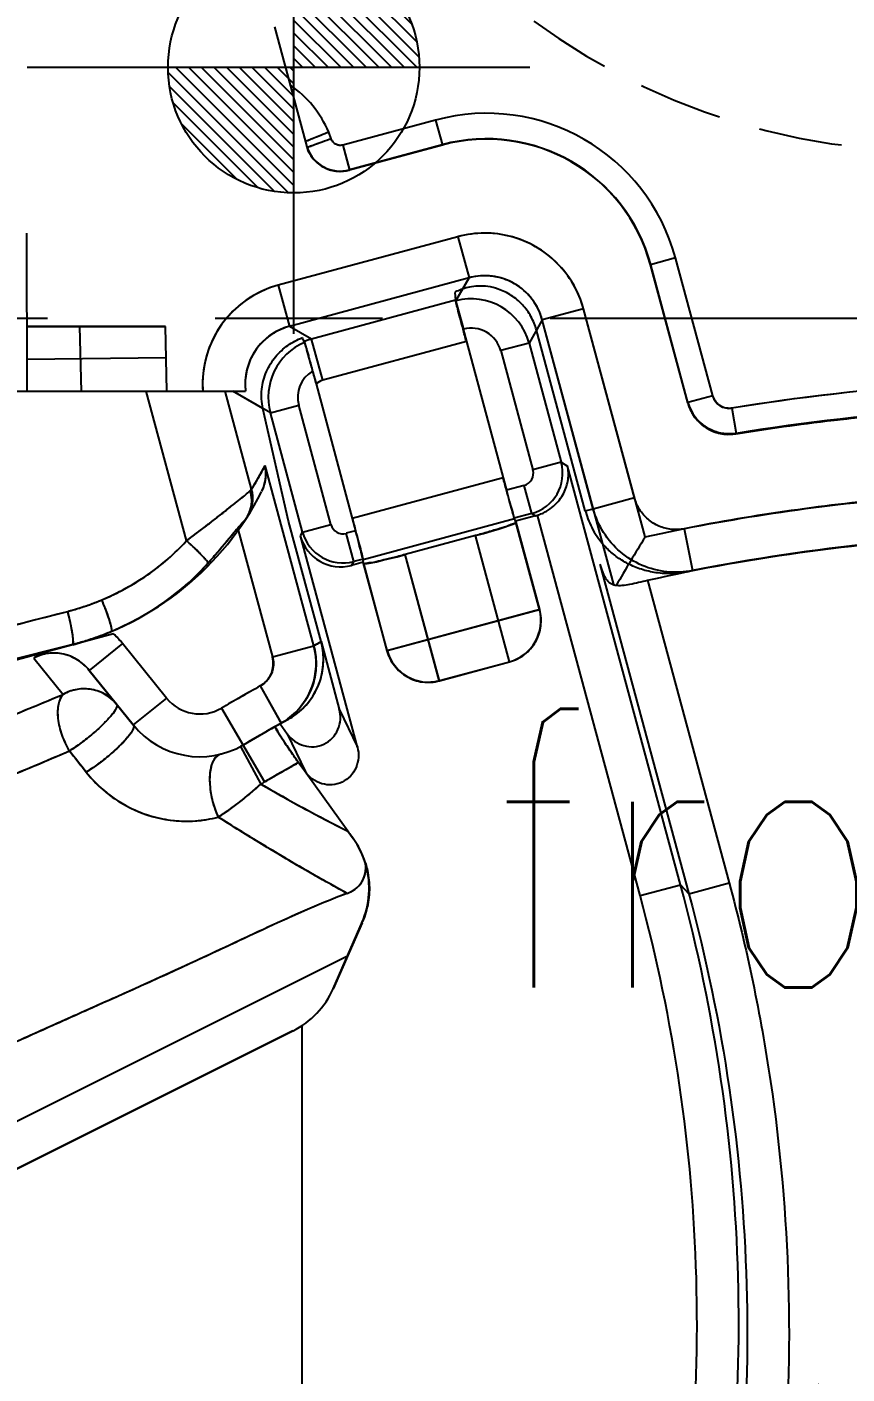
# Model space of a CAD drawing. Header units: millimetres. Extents: x 28656 to 29764, y -21384 to -20601.
# Drawn here: x 29185.5 to 29195.28, y -20803.86 to -20787.78 of the extents above; entities that cross this region are included whole.
import ezdxf

# ---------------------------------------------------------------- set-up
doc = ezdxf.new("R2010")
doc.units = ezdxf.units.MM
doc.header["$LTSCALE"] = 8
for name, pattern in [('CENTER', [2, 1.25, -0.25, 0.25, -0.25]), ('CENTER2', [1.125, 0.75, -0.125, 0.125, -0.125]), ('HIDDEN', [0.375, 0.25, -0.125]), ('HIDDEN2', [0.1875, 0.125, -0.0625])]:
    doc.linetypes.add(name, pattern=pattern)
for name, color, linetype in [('Cav-cor', 30, 'Continuous'), ('CL', 1, 'Continuous'), ('PIN', 5, 'Continuous'), ('PRODUCT', 1, 'Continuous')]:
    doc.layers.add(name, color=color, linetype=linetype)
doc.styles.add('txt', font='txt.shx', dxfattribs={"width": 0.75, "height": 3.2})

msp = doc.modelspace()

# ---------------------------------------------------------------- hatches: boundary and pattern name
at = {"layer": 'PIN', "linetype": 'Continuous'}
h = msp.add_hatch(dxfattribs=at)
h.set_pattern_fill('ANSI31', color=3, scale=0.857143, angle=90, style=0)
h.set_pattern_definition([(135, (29364.63615, -20800.47137), (-0.07576144, -0.07576144), [])])
h.paths.add_polyline_path([(29188.68, -20788.266), (29187.18, -20788.266, 0.414214), (29188.68, -20789.766)])
h.paths.add_polyline_path([(29188.68, -20786.766), (29188.68, -20788.266), (29190.18, -20788.266, 0.414214)])

# ---------------------------------------------------------------- linework, layer by layer
at = {"linetype": 'HIDDEN2'}
msp.add_lwpolyline([(29196.28, -20789.266), (29210.28, -20789.266, 0.414214), (29218.28, -20781.266), (29218.28, -20757.266, 0.414214), (29210.28, -20749.266), (29196.28, -20749.266, 0.414214), (29188.28, -20757.266), (29188.28, -20781.266, 0.414214)], format="xyb", close=True, dxfattribs=at)
at = {"color": 8, "linetype": 'HIDDEN', "ltscale": 0.8}
msp.add_circle((29203.28, -20823.266), 21, dxfattribs=at)
at = {"layer": 'Cav-cor', "color": 241}
for p, q in [((29188.452, -20787.784), (29188.85, -20789.257)), ((29190.373, -20788.895), (29189.265, -20789.194)), ((29190.373, -20788.895), (29190.454, -20789.194)), ((29189.097, -20789.04), (29188.821, -20789.153)), ((29189.128, -20789.12), (29189.097, -20789.04)), ((29189.265, -20789.194), (29189.344, -20789.49)), ((29190.453, -20789.191), (29189.344, -20789.49)), ((29190.454, -20789.194), (29189.345, -20789.493)), ((29189.344, -20789.49), (29189.345, -20789.493)), ((29185.498, -20792.136), (29185.495, -20790.246)), ((29190.639, -20790.288), (29188.496, -20790.866)), ((29190.639, -20790.288), (29190.772, -20790.779)), ((29193.236, -20790.542), (29192.937, -20790.623)), ((29193.68, -20792.186), (29193.236, -20790.542)), ((29190.772, -20790.779), (29188.629, -20791.358)), ((29190.613, -20791.055), (29190.772, -20790.779)), ((29193.381, -20792.27), (29192.937, -20790.623)), ((29193.384, -20792.265), (29192.941, -20790.622)), ((29188.496, -20790.866), (29188.629, -20791.358)), ((29190.612, -20791.047), (29188.894, -20791.51)), ((29190.612, -20791.047), (29190.613, -20791.055)), ((29190.613, -20791.055), (29190.616, -20791.062)), ((29190.616, -20791.062), (29190.705, -20791.392)), ((29192.138, -20791.149), (29191.646, -20791.282)), ((29192.873, -20793.872), (29192.138, -20791.149)), ((29187.148, -20791.358), (29185.497, -20791.358)), ((29187.167, -20792.133), (29187.148, -20791.358)), ((29188.894, -20791.51), (29188.629, -20791.358)), ((29190.701, -20791.393), (29190.705, -20791.392)), ((29190.701, -20791.393), (29190.74, -20791.54)), ((29191.646, -20791.282), (29191.488, -20791.557)), ((29192.498, -20794.44), (29191.646, -20791.282)), ((29188.809, -20791.549), (29188.805, -20791.541)), ((29189.027, -20792.002), (29188.894, -20791.51)), ((29190.74, -20791.54), (29189.027, -20792.002)), ((29191.488, -20791.557), (29191.15, -20791.648)), ((29191.488, -20791.557), (29191.872, -20792.981)), ((29187.155, -20791.734), (29185.498, -20791.754)), ((29191.15, -20791.648), (29191.534, -20793.072)), ((29188.904, -20791.892), (29188.946, -20792.046)), ((29185.135, -20792.136), (29188.106, -20792.131)), ((29187.402, -20793.916), (29186.918, -20792.133)), ((29188.178, -20793.301), (29187.861, -20792.132)), ((29188.401, -20792.39), (29187.952, -20792.132)), ((29193.68, -20792.186), (29193.384, -20792.265)), ((29188.401, -20792.39), (29188.739, -20792.299)), ((29189.123, -20793.723), (29188.739, -20792.299)), ((29193.381, -20792.27), (29193.384, -20792.265)), ((29193.909, -20792.334), (29193.958, -20792.636)), ((29188.785, -20793.814), (29188.401, -20792.39)), ((29193.955, -20792.64), (29193.958, -20792.636)), ((29188.919, -20795.17), (29188.338, -20793.018)), ((29191.872, -20792.981), (29191.534, -20793.072)), ((29191.872, -20792.981), (29191.948, -20793.025)), ((29193.296, -20798.023), (29191.948, -20793.025)), ((29191.179, -20793.166), (29189.379, -20793.651)), ((29191.179, -20793.166), (29191.219, -20793.312)), ((29191.429, -20793.256), (29191.219, -20793.312)), ((29191.52, -20793.593), (29191.429, -20793.256)), ((29189.379, -20793.651), (29189.418, -20793.798)), ((29191.316, -20793.656), (29189.507, -20794.144)), ((29191.52, -20793.593), (29191.312, -20793.649)), ((29191.316, -20793.656), (29191.312, -20793.649)), ((29191.565, -20793.619), (29191.328, -20793.683)), ((29191.52, -20793.593), (29191.565, -20793.619)), ((29192.814, -20798.153), (29191.589, -20793.612)), ((29188.019, -20793.789), (29188.427, -20795.303)), ((29188.759, -20793.859), (29188.785, -20793.814)), ((29188.785, -20793.814), (29189.123, -20793.723)), ((29189.418, -20793.798), (29189.307, -20793.828)), ((29189.398, -20794.166), (29189.307, -20793.828)), ((29191.612, -20794.736), (29191.328, -20793.683)), ((29189.44, -20796.382), (29188.759, -20793.859)), ((29190.849, -20793.856), (29190.011, -20794.082)), ((29191.255, -20795.361), (29190.849, -20793.856)), ((29189.507, -20794.136), (29189.398, -20794.166)), ((29189.507, -20794.144), (29189.507, -20794.136)), ((29190.417, -20795.587), (29190.011, -20794.082)), ((29189.371, -20794.211), (29189.398, -20794.166)), ((29189.51, -20794.174), (29189.371, -20794.211)), ((29189.794, -20795.227), (29189.51, -20794.174)), ((29192.333, -20794.196), (29193.395, -20798.132)), ((29192.902, -20794.389), (29193.877, -20798.002)), ((29189.795, -20795.229), (29191.613, -20794.739)), ((29186.528, -20795.027), (29181.982, -20796.254)), ((29186.637, -20795.144), (29186.24, -20795.464)), ((29187.163, -20795.795), (29186.637, -20795.144)), ((29188.427, -20795.303), (29188.919, -20795.17)), ((29189.007, -20795.121), (29189.224, -20795.928)), ((29185.578, -20795.318), (29185.928, -20795.751)), ((29190.42, -20795.586), (29191.253, -20795.362)), ((29186.24, -20795.464), (29186.766, -20796.115)), ((29188.281, -20795.65), (29188.511, -20796.061)), ((29187.163, -20795.795), (29186.766, -20796.115)), ((29187.817, -20795.915), (29188.332, -20796.796)), ((29188.511, -20796.061), (29188.53, -20796.095)), ((29189.224, -20795.928), (29189.44, -20796.382)), ((29188.517, -20796.103), (29188.603, -20796.223)), ((29188.603, -20796.223), (29188.819, -20796.677)), ((29188.075, -20796.356), (29188.045, -20796.372)), ((29188.045, -20796.372), (29188.287, -20796.821)), ((29188.737, -20796.564), (29188.819, -20796.677)), ((29189.327, -20797.385), (29189.389, -20797.47)), ((29193.395, -20798.132), (29193.877, -20798.002)), ((29192.814, -20798.153), (29193.296, -20798.023)), ((29193.296, -20798.023), (29193.395, -20798.132)), ((29189.495, -20798.476), (29189.15, -20799.264)), ((29182.212, -20802.422), (29189.321, -20798.873)), ((29181.826, -20803.185), (29188.671, -20799.768)), ((29188.78, -20811.199), (29188.78, -20799.705))]:
    msp.add_line(p, q, dxfattribs=at)
for centre, radius, start, end in [((29187.888, -20789.558), 1.316, 23.1901, 55.1491), ((29190.981, -20791.15), 2.335, 15.0985, 105.0985), ((29190.981, -20791.15), 2.03, 15.0985, 105.0985), ((29190.981, -20791.15), 2.026, 15.0985, 105.0985), ((29189.235, -20789.086), 0.418, 199.3546, 285.0952), ((29189.235, -20789.086), 0.422, 203.9713, 285.101), ((29190.958, -20791.467), 1.222, 15.0675, 105.1294), ((29190.959, -20791.465), 0.711, 14.9199, 105.277), ((29188.814, -20792.046), 1.222, 105.0676, 184.0706), ((29190.799, -20791.744), 0.714, 15.1747, 105.0222), ((29188.812, -20792.044), 0.711, 104.9107, 187.0349), ((29190.8, -20791.743), 0.363, 15.0696, 105.1273), ((29189.091, -20792.205), 0.714, 113.2879, 195.0223), ((29189.082, -20792.199), 0.714, 105.2118, 112.7877), ((29189.09, -20792.204), 0.363, 120.6913, 195.1332), ((29189.08, -20792.198), 0.203, 105.0689, 131.3299), ((29193.876, -20792.133), 0.204, 195.0945, 279.2289), ((29193.874, -20792.137), 0.51, 195.0914, 279.2411), ((29193.877, -20792.132), 0.51, 195.1411, 279.1831), ((29185.474, -20791.583), 3.203, 327.5824, 333.3973), ((29191.389, -20793.11), 0.5, 285.2209, 14.976), ((29191.39, -20793.111), 0.15, 285.0698, 15.1271), ((29185.116, -20791.711), 3.57, 285.0985, 332.9911), ((29187.786, -20793.408), 0.406, 328.2184, 15.2663), ((29194.258, -20799.166), 8.257, 138.9783, 139.6524), ((29189.268, -20793.682), 0.5, 195.2199, 284.977), ((29189.268, -20793.684), 0.15, 195.0698, 285.1271), ((29237.746, -20820.98), 52.426, 148.8649, 149.6004), ((29185.208, -20791.786), 3.073, 284.6077, 292.6409), ((29185.294, -20792.038), 3.195, 302.7145, 308.4596), ((29185.216, -20791.916), 3.34, 300.2859, 301.0134), ((29189.467, -20800.044), 6.12, 128.6911, 129.4444), ((29168.405, -20726.47), 70.912, 284.06514, 284.40394), ((29185.183, -20791.819), 3.443, 284.4903, 285.6969), ((29188.131, -20795.383), 0.816, 305.9198, 15.1289), ((29188.218, -20795.334), 0.817, 298.9609, 15.0628), ((29201.342, -20817.387), 25.454, 118.9866, 119.2131), ((29188.131, -20795.383), 0.306, 299.1916, 15.0552), ((29202.482, -20821.013), 29.068, 119.2463, 120.2989), ((29187.56, -20795.475), 0.51, 218.8982, 300.2921), ((29200.596, -20817.672), 24.722, 118.9921, 119.2493), ((29187.56, -20795.475), 1.02, 218.8982, 300.2921), ((29202.379, -20820.828), 28.346, 119.405, 120.3063), ((29201.006, -20818.405), 25.561, 119.2487, 119.391), ((29113.109, -20854.563), 93.239, 38.37579, 38.57437), ((29202.287, -20820.67), 27.653, 119.3405, 120.3089), ((29187.56, -20795.475), 1.53, 298.3864, 300.2921), ((29197.731, -20780.649), 18.727, 239.7169, 243.3375), ((29188.56, -20798.066), 1.02, 15.9174, 35.6958), ((29188.557, -20798.066), 1.023, 336.3723, 15.9077), ((29188.216, -20798.855), 1.02, 296.5285, 336.3785)]:
    msp.add_arc(centre, radius, start, end, dxfattribs=at)
for centre, major_axis, ratio, start_param, end_param in [((29191.221, -20793.312), (-0.091, 0.338), 0.008727, 1.570796, 3.089233), ((29191.434, -20793.136), (0.435, -0.25), 0.997265, -0.784029, -0.734408), ((29189.415, -20793.799), (-0.091, 0.338), 0.008727, -3.089233, -1.570796), ((29190.842, -20793.83), (0.492, 0.133), 0.052408, -1.570796, -0.031366), ((29189.242, -20793.727), (0.25, 0.435), 0.997265, -3.925621, -2.357564), ((29190.004, -20794.056), (0.492, 0.133), 0.052408, -3.110227, -1.570796), ((29191.12, -20794.869), (0.442, -0.254), 0.999924, -0.78536, 0.78536), ((29190.287, -20795.094), (-0.254, -0.442), 0.999924, -0.78536, 0.78536)]:
    msp.add_ellipse(centre, major_axis=major_axis, ratio=ratio, start_param=start_param, end_param=end_param, dxfattribs=at)
for points, knots in [([(29181.486, -20788.214), (29182.562, -20787.487), (29184.757, -20786.094), (29188.161, -20784.194), (29191.67, -20782.493), (29194.07, -20781.495), (29195.283, -20781.031)], [0, 0, 0, 0, 0.249994, 0.5, 0.750006, 1, 1, 1, 1]), ([(29189.128, -20789.12), (29189.092, -20789.132), (29189.04, -20789.151), (29188.973, -20789.175), (29188.931, -20789.191), (29188.895, -20789.204), (29188.869, -20789.214), (29188.851, -20789.22), (29188.843, -20789.223), (29188.841, -20789.224)], [0, 0, 0, 0, 0.374794, 0.544993, 0.695046, 0.819556, 0.914098, 0.974924, 1, 1, 1, 1]), ([(29189.265, -20789.194), (29189.251, -20789.198), (29189.222, -20789.2), (29189.18, -20789.187), (29189.146, -20789.159), (29189.132, -20789.133), (29189.128, -20789.12)], [0, 0, 0, 0, 0.250021, 0.500108, 0.750095, 1, 1, 1, 1]), ([(29190.613, -20791.055), (29190.613, -20791.056), (29190.613, -20791.059), (29190.615, -20791.066), (29190.617, -20791.075), (29190.621, -20791.093), (29190.629, -20791.122), (29190.64, -20791.163), (29190.653, -20791.213), (29190.673, -20791.291), (29190.69, -20791.351), (29190.701, -20791.393)], [0, 0, 0, 0, 0.009501, 0.027898, 0.055035, 0.090674, 0.1861, 0.310755, 0.460165, 0.628966, 1, 1, 1, 1]), ([(29188.809, -20791.549), (29188.809, -20791.55), (29188.81, -20791.554), (29188.812, -20791.56), (29188.815, -20791.569), (29188.82, -20791.588), (29188.829, -20791.617), (29188.841, -20791.659), (29188.855, -20791.71), (29188.876, -20791.788), (29188.893, -20791.85), (29188.904, -20791.892)], [0, 0, 0, 0, 0.010042, 0.029012, 0.056736, 0.092957, 0.189428, 0.314785, 0.464319, 0.632478, 1, 1, 1, 1]), ([(29203.96, -20791.761), (29203.122, -20791.812), (29201.863, -20791.849), (29200.184, -20791.883), (29198.506, -20791.923), (29196.409, -20792.016), (29194.738, -20792.199), (29193.909, -20792.334)], [0, 0, 0, 0, 0.249998, 0.375, 0.500004, 0.750001, 1, 1, 1, 1]), ([(29203.978, -20792.066), (29203.143, -20792.117), (29201.888, -20792.155), (29200.214, -20792.188), (29198.541, -20792.228), (29196.451, -20792.32), (29194.784, -20792.502), (29193.958, -20792.636)], [0, 0, 0, 0, 0.249998, 0.375001, 0.500005, 0.750001, 1, 1, 1, 1]), ([(29193.955, -20792.64), (29194.369, -20792.573), (29195.199, -20792.46), (29196.451, -20792.344), (29197.705, -20792.269), (29198.961, -20792.222), (29200.217, -20792.192), (29201.892, -20792.158), (29203.149, -20792.121), (29203.985, -20792.069)], [0, 0, 0, 0, 0.125002, 0.250004, 0.375005, 0.500006, 0.625008, 0.750009, 1, 1, 1, 1]), ([(29188.298, -20793.33), (29188.323, -20793.281), (29188.354, -20793.176), (29188.349, -20793.068), (29188.338, -20793.018)], [0, 0, 0, 0, 0.515756, 1, 1, 1, 1]), ([(29191.589, -20793.612), (29191.607, -20793.606), (29191.643, -20793.593), (29191.709, -20793.559), (29191.781, -20793.507), (29191.851, -20793.432), (29191.918, -20793.328), (29191.962, -20793.19), (29191.959, -20793.077), (29191.948, -20793.025)], [0, 0, 0, 0, 0.075965, 0.151004, 0.295456, 0.430731, 0.556923, 0.787041, 1, 1, 1, 1]), ([(29192.873, -20793.872), (29193.884, -20793.645), (29195.43, -20793.427), (29197.499, -20793.283), (29199.054, -20793.224), (29200.609, -20793.19), (29202.165, -20793.157), (29203.719, -20793.102), (29204.755, -20793.029), (29205.271, -20792.98)], [0, 0, 0, 0, 0.249954, 0.374966, 0.499965, 0.62495, 0.749973, 0.875014, 1, 1, 1, 1]), ([(29187.402, -20793.916), (29187.489, -20793.852), (29187.614, -20793.757), (29187.775, -20793.631), (29187.882, -20793.547), (29187.977, -20793.472), (29188.056, -20793.409), (29188.11, -20793.365), (29188.143, -20793.336), (29188.156, -20793.324), (29188.161, -20793.319)], [0, 0, 0, 0, 0.334806, 0.490185, 0.632715, 0.758486, 0.863688, 0.94498, 0.975872, 1, 1, 1, 1]), ([(29188.129, -20793.625), (29188.155, -20793.58), (29188.188, -20793.477), (29188.177, -20793.369), (29188.161, -20793.319)], [0, 0, 0, 0, 0.49696, 1, 1, 1, 1]), ([(29188.161, -20793.319), (29188.165, -20793.315), (29188.171, -20793.309), (29188.176, -20793.303), (29188.178, -20793.301)], [0, 0, 0, 0, 0.642074, 1, 1, 1, 1]), ([(29188.029, -20793.747), (29188.043, -20793.73), (29188.068, -20793.702), (29188.094, -20793.673), (29188.104, -20793.661)], [0, 0, 0, 0, 0.585213, 1, 1, 1, 1]), ([(29192.902, -20794.389), (29194.175, -20794.097), (29198.189, -20793.608), (29202.383, -20793.743), (29205.031, -20793.514)], [0, 0, 0, 0, 0.328036, 1, 1, 1, 1]), ([(29187.659, -20794.182), (29187.687, -20794.151), (29187.79, -20794.031), (29187.89, -20793.909), (29187.966, -20793.82)], [0, 0, 0, 0, 0.265607, 1, 1, 1, 1]), ([(29186.391, -20794.622), (29186.582, -20794.542), (29186.947, -20794.343), (29187.263, -20794.07), (29187.402, -20793.916)], [0, 0, 0, 0, 0.499755, 1, 1, 1, 1]), ([(29187.659, -20794.182), (29187.656, -20794.177), (29187.648, -20794.165), (29187.631, -20794.143), (29187.606, -20794.116), (29187.575, -20794.083), (29187.538, -20794.045), (29187.48, -20793.989), (29187.434, -20793.945), (29187.402, -20793.916)], [0, 0, 0, 0, 0.046551, 0.120744, 0.22087, 0.344472, 0.488281, 0.648814, 1, 1, 1, 1]), ([(29187.354, -20794.48), (29187.382, -20794.457), (29187.488, -20794.363), (29187.588, -20794.262), (29187.659, -20794.182)], [0, 0, 0, 0, 0.250173, 1, 1, 1, 1]), ([(29192.333, -20794.196), (29192.342, -20794.228), (29192.357, -20794.273), (29192.381, -20794.329), (29192.4, -20794.366), (29192.424, -20794.396), (29192.451, -20794.42), (29192.483, -20794.437), (29192.518, -20794.447), (29192.558, -20794.451), (29192.616, -20794.449), (29192.696, -20794.436), (29192.797, -20794.413), (29192.866, -20794.397), (29192.902, -20794.389)], [0, 0, 0, 0, 0.136356, 0.198105, 0.255107, 0.307743, 0.357334, 0.406109, 0.45659, 0.510728, 0.5695, 0.700848, 0.846654, 1, 1, 1, 1]), ([(29186.507, -20794.96), (29186.505, -20794.951), (29186.501, -20794.932), (29186.488, -20794.885), (29186.466, -20794.816), (29186.432, -20794.723), (29186.405, -20794.657), (29186.391, -20794.623)], [0, 0, 0, 0, 0.075228, 0.16876, 0.403843, 0.688409, 1, 1, 1, 1]), ([(29181.704, -20795.76), (29182.063, -20795.687), (29182.779, -20795.535), (29184.208, -20795.209), (29185.274, -20794.944), (29185.983, -20794.76)], [0, 0, 0, 0, 0.249988, 0.499987, 1, 1, 1, 1]), ([(29186.049, -20795.111), (29186.049, -20795.09), (29186.043, -20795.041), (29186.029, -20794.96), (29186.009, -20794.864), (29185.992, -20794.795), (29185.983, -20794.76)], [0, 0, 0, 0, 0.174175, 0.410682, 0.693119, 1, 1, 1, 1]), ([(29186.508, -20794.994), (29186.51, -20794.99), (29186.509, -20794.978), (29186.508, -20794.967), (29186.507, -20794.96)], [0, 0, 0, 0, 0.383566, 1, 1, 1, 1]), ([(29186.045, -20795.152), (29186.046, -20795.151), (29186.048, -20795.146), (29186.05, -20795.132), (29186.05, -20795.12), (29186.049, -20795.111)], [0, 0, 0, 0, 0.146445, 0.359827, 1, 1, 1, 1]), ([(29186.637, -20795.144), (29186.621, -20795.123), (29186.586, -20795.083), (29186.548, -20795.045), (29186.529, -20795.027)], [0, 0, 0, 0, 0.499999, 1, 1, 1, 1]), ([(29181.793, -20796.093), (29182.439, -20795.976), (29183.725, -20795.716), (29185.002, -20795.415), (29185.638, -20795.256)], [0, 0, 0, 0, 0.499974, 1, 1, 1, 1]), ([(29186.24, -20795.464), (29186.202, -20795.417), (29186.11, -20795.334), (29185.939, -20795.261), (29185.752, -20795.25), (29185.632, -20795.288), (29185.578, -20795.318)], [0, 0, 0, 0, 0.248515, 0.4978, 0.748304, 1, 1, 1, 1]), ([(29179.446, -20797.811), (29179.644, -20797.784), (29180.06, -20797.72), (29180.717, -20797.588), (29181.441, -20797.401), (29182.236, -20797.159), (29183.095, -20796.864), (29184.005, -20796.526), (29184.956, -20796.152), (29185.601, -20795.887), (29185.928, -20795.751)], [0, 0, 0, 0, 0.087976, 0.185093, 0.294469, 0.416771, 0.550551, 0.69368, 0.844095, 1, 1, 1, 1]), ([(29185.928, -20795.751), (29185.914, -20795.765), (29185.89, -20795.803), (29185.869, -20795.871), (29185.86, -20795.952), (29185.865, -20796.042), (29185.882, -20796.139), (29185.912, -20796.238), (29185.952, -20796.335), (29185.985, -20796.396), (29186.003, -20796.426)], [0, 0, 0, 0, 0.08444, 0.182901, 0.296387, 0.423558, 0.561676, 0.706937, 0.854903, 1, 1, 1, 1]), ([(29186.567, -20795.869), (29186.531, -20795.824), (29186.441, -20795.745), (29186.273, -20795.683), (29186.093, -20795.681), (29185.979, -20795.722), (29185.928, -20795.751)], [0, 0, 0, 0, 0.247978, 0.49702, 0.747779, 1, 1, 1, 1]), ([(29186.567, -20795.869), (29186.574, -20795.877), (29186.571, -20795.894), (29186.565, -20795.912), (29186.556, -20795.929), (29186.541, -20795.954), (29186.517, -20795.986), (29186.487, -20796.022), (29186.451, -20796.061), (29186.395, -20796.118), (29186.317, -20796.191), (29186.215, -20796.276), (29186.11, -20796.356), (29186.038, -20796.404), (29186.003, -20796.426)], [0, 0, 0, 0, 0.038257, 0.052872, 0.069779, 0.1105, 0.160152, 0.218162, 0.283637, 0.355489, 0.513456, 0.681176, 0.847304, 1, 1, 1, 1]), ([(29188.603, -20796.223), (29188.627, -20796.256), (29188.686, -20796.315), (29188.799, -20796.37), (29188.923, -20796.383), (29189.044, -20796.351), (29189.146, -20796.277), (29189.215, -20796.172), (29189.244, -20796.051), (29189.235, -20795.968), (29189.224, -20795.928)], [0, 0, 0, 0, 0.125061, 0.250084, 0.37506, 0.5, 0.62494, 0.749916, 0.874939, 1, 1, 1, 1]), ([(29186.766, -20796.115), (29186.769, -20796.119), (29186.772, -20796.127), (29186.771, -20796.138), (29186.768, -20796.153), (29186.759, -20796.175), (29186.742, -20796.204), (29186.719, -20796.237), (29186.689, -20796.274), (29186.654, -20796.314), (29186.598, -20796.371), (29186.519, -20796.445), (29186.417, -20796.53), (29186.311, -20796.609), (29186.239, -20796.657), (29186.204, -20796.679)], [0, 0, 0, 0, 0.017716, 0.028617, 0.041404, 0.073385, 0.114383, 0.164155, 0.222162, 0.287531, 0.359185, 0.516525, 0.683369, 0.848444, 1, 1, 1, 1]), ([(29188.737, -20796.564), (29188.718, -20796.537), (29188.68, -20796.483), (29188.626, -20796.406), (29188.577, -20796.333), (29188.535, -20796.269), (29188.505, -20796.222), (29188.486, -20796.191), (29188.476, -20796.172), (29188.468, -20796.157), (29188.463, -20796.147), (29188.461, -20796.14), (29188.46, -20796.137), (29188.46, -20796.134), (29188.461, -20796.134)], [0, 0, 0, 0, 0.194424, 0.38147, 0.553983, 0.705271, 0.829428, 0.879777, 0.921642, 0.954647, 0.978544, 0.987064, 0.993344, 1, 1, 1, 1]), ([(29189.44, -20796.382), (29189.451, -20796.421), (29189.459, -20796.505), (29189.43, -20796.626), (29189.361, -20796.731), (29189.26, -20796.804), (29189.139, -20796.837), (29189.014, -20796.824), (29188.902, -20796.769), (29188.843, -20796.71), (29188.819, -20796.677)], [0, 0, 0, 0, 0.125061, 0.250084, 0.37506, 0.5, 0.62494, 0.749916, 0.874939, 1, 1, 1, 1]), ([(29179.27, -20798.43), (29179.477, -20798.408), (29179.913, -20798.359), (29180.471, -20798.275), (29180.952, -20798.182), (29181.342, -20798.095), (29181.751, -20797.991), (29182.331, -20797.826), (29183.09, -20797.579), (29184.03, -20797.235), (29185.007, -20796.846), (29185.668, -20796.569), (29186.003, -20796.426)], [0, 0, 0, 0, 0.088462, 0.186453, 0.239931, 0.296655, 0.356513, 0.419345, 0.552947, 0.69546, 0.845028, 1, 1, 1, 1]), ([(29187.809, -20796.464), (29187.8, -20796.466), (29187.781, -20796.474), (29187.756, -20796.493), (29187.734, -20796.52), (29187.707, -20796.566), (29187.685, -20796.64), (29187.674, -20796.743), (29187.679, -20796.859), (29187.698, -20796.98), (29187.731, -20797.101), (29187.763, -20797.178), (29187.78, -20797.215)], [0, 0, 0, 0, 0.03565, 0.073473, 0.114954, 0.161105, 0.268817, 0.396723, 0.540515, 0.693946, 0.849878, 1, 1, 1, 1]), ([(29186.204, -20796.679), (29186.298, -20796.797), (29186.52, -20797.007), (29186.925, -20797.21), (29187.36, -20797.285), (29187.647, -20797.25), (29187.78, -20797.215)], [0, 0, 0, 0, 0.256685, 0.514369, 0.763792, 1, 1, 1, 1]), ([(29187.78, -20797.215), (29187.822, -20797.188), (29187.908, -20797.131), (29188.08, -20797.004), (29188.205, -20796.897), (29188.287, -20796.821)], [0, 0, 0, 0, 0.231572, 0.47861, 1, 1, 1, 1]), ([(29189.317, -20798.126), (29189.187, -20798.055), (29188.927, -20797.909), (29188.541, -20797.684), (29188.158, -20797.453), (29187.906, -20797.295), (29187.78, -20797.215)], [0, 0, 0, 0, 0.249898, 0.499884, 0.749926, 1, 1, 1, 1]), ([(29189.318, -20798.126), (29189.351, -20798.113), (29189.416, -20798.08), (29189.494, -20798.001), (29189.538, -20797.892), (29189.541, -20797.813), (29189.538, -20797.773)], [0, 0, 0, 0, 0.236765, 0.478328, 0.732264, 1, 1, 1, 1]), ([(29193.877, -20798.002), (29194.087, -20798.781), (29194.417, -20800.366), (29194.629, -20802.783), (29194.557, -20805.208), (29194.318, -20806.809), (29194.153, -20807.599)], [0, 0, 0, 0, 0.250001, 0.500001, 0.750001, 1, 1, 1, 1]), ([(29189.317, -20798.126), (29189.119, -20798.202), (29188.826, -20798.324), (29188.443, -20798.498), (29188.163, -20798.629), (29187.885, -20798.759), (29187.61, -20798.888), (29187.336, -20799.015), (29186.974, -20799.18), (29186.525, -20799.381), (29185.995, -20799.617), (29185.476, -20799.85), (29184.972, -20800.079), (29184.485, -20800.307), (29184.02, -20800.533), (29183.578, -20800.76), (29183.166, -20800.988), (29182.786, -20801.22), (29182.445, -20801.457), (29182.148, -20801.699), (29181.973, -20801.871), (29181.895, -20801.959)], [0, 0, 0, 0, 0.076025, 0.113335, 0.150225, 0.18675, 0.222966, 0.258928, 0.294643, 0.365235, 0.434539, 0.502345, 0.56843, 0.632528, 0.69436, 0.753595, 0.809906, 0.86296, 0.912453, 0.958176, 1, 1, 1, 1]), ([(29193.07, -20807.312), (29193.229, -20806.558), (29193.459, -20805.031), (29193.53, -20802.716), (29193.329, -20800.409), (29193.015, -20798.896), (29192.814, -20798.153)], [0, 0, 0, 0, 0.249999, 0.499999, 0.749999, 1, 1, 1, 1]), ([(29193.557, -20807.415), (29193.72, -20806.642), (29193.956, -20805.076), (29194.03, -20802.702), (29193.824, -20800.336), (29193.502, -20798.785), (29193.296, -20798.023)], [0, 0, 0, 0, 0.249999, 0.499999, 0.749999, 1, 1, 1, 1]), ([(29193.395, -20798.132), (29193.6, -20798.893), (29193.922, -20800.439), (29194.13, -20802.797), (29194.059, -20805.164), (29193.827, -20806.726), (29193.665, -20807.497)], [0, 0, 0, 0, 0.250001, 0.500001, 0.750001, 1, 1, 1, 1])]:
    msp.add_open_spline(points, degree=3, knots=knots, dxfattribs=at)
at = {"layer": 'CL', "color": 6, "linetype": 'CENTER'}
msp.add_line((29233.741, -20791.266), (29173.76, -20791.266), dxfattribs=at)
at = {"layer": 'PIN', "color": 3, "linetype": 'CENTER2'}
for p, q in [((29188.68, -20791.448), (29188.68, -20785.084)), ((29185.498, -20788.266), (29191.862, -20788.266))]:
    msp.add_line(p, q, dxfattribs=at)
at = {"layer": 'PIN', "color": 3, "linetype": 'Continuous'}
msp.add_circle((29188.68, -20788.266), 1.5, dxfattribs=at)
at = {"layer": 'PRODUCT'}
for p, q in [((29188.452, -20787.784), (29188.85, -20789.257)), ((29190.373, -20788.895), (29189.265, -20789.194)), ((29190.373, -20788.895), (29190.454, -20789.194)), ((29189.128, -20789.12), (29189.097, -20789.04)), ((29189.265, -20789.194), (29189.345, -20789.493)), ((29190.453, -20789.191), (29189.344, -20789.49)), ((29190.454, -20789.194), (29189.345, -20789.493)), ((29185.498, -20792.136), (29185.495, -20790.246)), ((29190.639, -20790.288), (29188.496, -20790.866)), ((29190.639, -20790.288), (29190.772, -20790.779)), ((29193.236, -20790.542), (29192.937, -20790.623)), ((29193.68, -20792.186), (29193.236, -20790.542)), ((29190.772, -20790.779), (29188.629, -20791.358)), ((29190.696, -20790.912), (29190.772, -20790.779)), ((29193.381, -20792.27), (29192.937, -20790.623)), ((29193.384, -20792.265), (29192.941, -20790.622)), ((29188.496, -20790.866), (29188.629, -20791.358)), ((29190.612, -20791.047), (29188.894, -20791.51)), ((29190.603, -20790.954), (29190.612, -20791.047)), ((29192.138, -20791.149), (29191.646, -20791.282)), ((29192.747, -20793.406), (29192.138, -20791.149)), ((29185.497, -20791.358), (29187.148, -20791.358)), ((29186.147, -20792.135), (29186.128, -20791.358)), ((29187.167, -20792.133), (29187.148, -20791.358)), ((29188.894, -20791.51), (29188.629, -20791.358)), ((29191.646, -20791.282), (29191.577, -20791.402)), ((29192.159, -20793.558), (29191.577, -20791.402)), ((29192.255, -20793.539), (29191.646, -20791.282)), ((29189.027, -20792.002), (29188.894, -20791.51)), ((29190.74, -20791.54), (29189.027, -20792.002)), ((29190.74, -20791.54), (29191.179, -20793.166)), ((29188.946, -20792.046), (29189.379, -20793.651)), ((29188.106, -20792.131), (29185.135, -20792.136)), ((29187.402, -20793.916), (29186.918, -20792.133)), ((29188.178, -20793.301), (29187.861, -20792.132)), ((29188.312, -20792.339), (29187.952, -20792.132)), ((29193.68, -20792.186), (29193.384, -20792.265)), ((29188.619, -20793.683), (29188.312, -20792.339)), ((29193.909, -20792.334), (29193.958, -20792.636)), ((29193.955, -20792.64), (29193.958, -20792.636)), ((29188.919, -20795.17), (29188.338, -20793.018)), ((29191.179, -20793.166), (29189.379, -20793.651)), ((29192.747, -20793.406), (29192.255, -20793.539)), ((29191.316, -20793.656), (29189.507, -20794.144)), ((29191.334, -20793.697), (29191.316, -20793.656)), ((29188.019, -20793.789), (29188.427, -20795.303)), ((29189.007, -20795.121), (29188.619, -20793.683)), ((29191.334, -20793.697), (29191.334, -20793.697)), ((29191.615, -20794.738), (29191.334, -20793.697)), ((29193.34, -20793.773), (29193.439, -20794.274)), ((29190.849, -20793.856), (29190.011, -20794.082)), ((29191.256, -20795.363), (29190.849, -20793.856)), ((29189.512, -20794.189), (29189.507, -20794.144)), ((29190.418, -20795.589), (29190.011, -20794.082)), ((29189.512, -20794.189), (29189.793, -20795.23)), ((29189.512, -20794.189), (29189.512, -20794.189)), ((29191.615, -20794.738), (29189.793, -20795.23)), ((29186.529, -20795.027), (29181.982, -20796.254)), ((29186.045, -20795.152), (29186.046, -20795.158)), ((29186.637, -20795.144), (29186.24, -20795.464)), ((29187.163, -20795.795), (29186.637, -20795.144)), ((29188.427, -20795.303), (29188.919, -20795.17)), ((29185.578, -20795.318), (29185.928, -20795.751)), ((29190.418, -20795.589), (29191.256, -20795.363)), ((29186.766, -20796.115), (29186.24, -20795.464)), ((29188.281, -20795.65), (29188.53, -20796.095)), ((29187.163, -20795.795), (29186.766, -20796.115)), ((29187.817, -20795.915), (29188.332, -20796.796)), ((29188.045, -20796.372), (29188.287, -20796.821)), ((29189.327, -20797.385), (29188.737, -20796.564)), ((29189.15, -20799.264), (29189.501, -20798.463)), ((29182.212, -20802.422), (29189.321, -20798.873)), ((29188.671, -20799.768), (29181.407, -20803.394))]:
    msp.add_line(p, q, dxfattribs=at)
msp.add_lwpolyline([(29186.502, -20794.999), (29186.504, -20794.999), (29186.503, -20795)], dxfattribs=at)
for centre, radius, start, end in [((29187.888, -20789.558), 1.316, 23.1901, 55.1491), ((29190.981, -20791.15), 2.335, 15.0985, 105.0985), ((29190.981, -20791.15), 2.03, 15.0985, 105.0985), ((29190.981, -20791.15), 2.026, 15.0985, 105.0985), ((29185.116, -20791.711), 3.57, 285.0985, 332.9911), ((29187.56, -20795.475), 0.51, 218.8982, 300.2921), ((29187.56, -20795.475), 1.02, 218.8982, 300.2921), ((29187.56, -20795.475), 1.53, 298.3864, 300.2921), ((29188.216, -20798.855), 1.02, 296.5285, 336.3785)]:
    msp.add_arc(centre, radius, start, end, dxfattribs=at)
for points, start_tangent, end_tangent in [([(29179.643, -20788.872), (29191.23, -20782.173), (29195.1, -20780.554)], (0.813676, 0.581318), (0.933876, 0.357596)), ([(29181.486, -20788.214), (29185.913, -20785.463), (29190.512, -20783.068), (29195.283, -20781.031)], (0.828936, 0.559343), (0.933874, 0.357602)), ([(29189.097, -20789.04), (29189.004, -20789.078), (29188.921, -20789.112), (29188.858, -20789.138), (29188.821, -20789.153)], (-0.925313, -0.379205), (-0.924485, -0.381219)), ([(29189.128, -20789.12), (29189.02, -20789.158), (29188.928, -20789.192), (29188.865, -20789.215), (29188.841, -20789.224)], (-0.943547, -0.331239), (-0.940882, -0.338735)), ([(29189.265, -20789.194), (29189.243, -20789.198), (29189.218, -20789.197), (29189.192, -20789.189), (29189.168, -20789.176), (29189.149, -20789.158), (29189.136, -20789.138), (29189.128, -20789.12)], (-0.965207, -0.261486), (-0.299014, 0.954249)), ([(29188.85, -20789.257), (29188.933, -20789.38), (29189.056, -20789.468), (29189.201, -20789.507), (29189.345, -20789.493)], (0.407057, -0.913403), (0.96548, 0.260478)), ([(29192.138, -20791.149), (29192.015, -20790.854), (29191.821, -20790.602), (29191.567, -20790.408), (29191.272, -20790.286), (29190.956, -20790.245), (29190.639, -20790.288)], (-0.260478, 0.96548), (-0.96548, -0.260479)), ([(29191.646, -20791.282), (29191.555, -20791.078), (29191.406, -20790.912), (29191.213, -20790.801), (29190.995, -20790.755), (29190.772, -20790.779)], (-0.258597, 0.965985), (-0.96497, -0.262359)), ([(29188.496, -20790.866), (29188.187, -20790.997), (29187.925, -20791.208), (29187.73, -20791.481), (29187.618, -20791.797), (29187.595, -20792.132)], (-0.96548, -0.260478), (0.070906, -0.997483)), ([(29190.696, -20790.912), (29190.626, -20790.939), (29190.603, -20790.954)], (-0.944768, -0.327741), (0.098354, -0.995152)), ([(29191.12, -20790.913), (29190.996, -20790.883), (29190.878, -20790.878), (29190.778, -20790.89), (29190.696, -20790.912)], (-0.946314, 0.32325), (-0.944768, -0.327741)), ([(29191.577, -20791.402), (29191.511, -20791.24), (29191.409, -20791.1), (29191.276, -20790.988), (29191.12, -20790.913)], (-0.260478, 0.96548), (-0.946314, 0.32325)), ([(29190.74, -20791.54), (29190.701, -20791.392), (29190.665, -20791.259), (29190.637, -20791.15), (29190.619, -20791.078), (29190.612, -20791.047)], (-0.260478, 0.96548), (-0.098354, 0.995152)), ([(29188.629, -20791.358), (29188.442, -20791.438), (29188.285, -20791.567), (29188.172, -20791.735), (29188.111, -20791.928), (29188.106, -20792.131)], (-0.965985, -0.258597), (0.122016, -0.992528)), ([(29188.312, -20792.339), (29188.299, -20792.109), (29188.355, -20791.898), (29188.464, -20791.721), (29188.61, -20791.585), (29188.784, -20791.493)], (-0.222568, 0.974917), (0.938722, 0.344676)), ([(29188.794, -20791.517), (29188.784, -20791.493)], (-0.403642, 0.914917), (-0.406677, 0.913572)), ([(29188.805, -20791.541), (29188.794, -20791.517)], (-0.400716, 0.916202), (-0.403642, 0.914917)), ([(29188.894, -20791.51), (29188.849, -20791.524), (29188.805, -20791.541)], (-0.964987, -0.262296), (-0.921927, -0.387363)), ([(29188.805, -20791.541), (29188.809, -20791.553), (29188.817, -20791.578), (29188.827, -20791.615)], (0.400567, -0.916267), (0.272243, -0.962229)), ([(29188.827, -20791.615), (29188.841, -20791.665)], (0.272243, -0.962229), (0.270273, -0.962784)), ([(29188.841, -20791.665), (29188.858, -20791.726), (29188.878, -20791.797), (29188.9, -20791.876)], (0.270273, -0.962784), (0.263283, -0.964719)), ([(29188.9, -20791.876), (29188.923, -20791.961), (29188.94, -20792.026)], (0.263283, -0.964719), (0.260765, -0.965402)), ([(29203.96, -20791.761), (29202.26, -20791.835), (29200.424, -20791.878), (29198.444, -20791.932), (29196.287, -20792.053), (29193.909, -20792.334)], (-0.998146, -0.06087), (-0.987076, -0.16025)), ([(29188.94, -20792.026), (29188.946, -20792.046)], (0.260765, -0.965402), (0.260478, -0.96548)), ([(29189.027, -20792.002), (29188.984, -20792.019), (29188.946, -20792.046)], (-0.965535, -0.260275), (-0.751693, -0.659514)), ([(29203.978, -20792.066), (29202.269, -20792.14), (29200.43, -20792.184), (29198.455, -20792.237), (29196.312, -20792.358), (29193.958, -20792.636)], (-0.998146, -0.060865), (-0.987071, -0.160285)), ([(29193.909, -20792.334), (29193.851, -20792.335), (29193.793, -20792.319), (29193.742, -20792.286), (29193.703, -20792.24), (29193.68, -20792.186)], (-0.987032, -0.160522), (-0.26054, 0.965463)), ([(29193.955, -20792.64), (29195.25, -20792.463), (29196.532, -20792.345), (29197.801, -20792.269), (29199.055, -20792.222), (29200.294, -20792.191), (29201.524, -20792.164), (29202.753, -20792.128), (29203.985, -20792.069)], (0.987041, 0.160467), (0.998137, 0.061016)), ([(29193.381, -20792.27), (29193.384, -20792.265)], (0.542204, 0.840247), (0.542264, 0.840208)), ([(29193.381, -20792.27), (29193.441, -20792.406), (29193.537, -20792.52), (29193.662, -20792.601), (29193.806, -20792.642), (29193.955, -20792.64)], (0.260478, -0.96548), (0.987041, 0.160467)), ([(29193.958, -20792.636), (29193.814, -20792.638), (29193.669, -20792.598), (29193.541, -20792.516), (29193.443, -20792.401), (29193.384, -20792.265)], (-0.987157, -0.159751), (-0.261142, 0.9653)), ([(29188.196, -20793.272), (29188.256, -20793.171), (29188.338, -20793.018)], (0.527054, 0.849832), (0.446834, 0.894617)), ([(29188.298, -20793.33), (29188.333, -20793.235), (29188.348, -20793.129), (29188.338, -20793.018)], (0.454119, 0.890941), (-0.207248, 0.978288)), ([(29205.271, -20792.98), (29201.983, -20793.159), (29198.775, -20793.237), (29195.902, -20793.407), (29193.34, -20793.773)], (-0.995393, -0.095882), (-0.980684, -0.195601)), ([(29191.306, -20793.626), (29191.286, -20793.554), (29191.256, -20793.447), (29191.219, -20793.313), (29191.179, -20793.166)], (-0.251216, 0.967931), (-0.260478, 0.96548)), ([(29188, -20793.453), (29188.078, -20793.391), (29188.13, -20793.348), (29188.161, -20793.319)], (0.783336, 0.621598), (0.695049, 0.718963)), ([(29188.129, -20793.625), (29188.176, -20793.523), (29188.192, -20793.412), (29188.178, -20793.301)], (0.536333, 0.844006), (-0.262898, 0.964824)), ([(29188.161, -20793.319), (29188.173, -20793.307), (29188.178, -20793.301)], (0.694686, 0.719313), (0.606275, 0.795255)), ([(29188.164, -20793.541), (29188.179, -20793.43), (29188.161, -20793.319)], (0.274106, 0.9617), (-0.293867, 0.955846)), ([(29188.178, -20793.301), (29188.196, -20793.272)], (0.536343, 0.844), (0.527054, 0.849832)), ([(29187.402, -20793.916), (29187.597, -20793.769), (29187.761, -20793.642), (29187.895, -20793.536), (29187.982, -20793.468)], (0.80567, 0.592364), (0.78375, 0.621076)), ([(29187.982, -20793.468), (29188, -20793.453)], (0.78375, 0.621076), (0.783336, 0.621598)), ([(29193.34, -20793.773), (29193.187, -20793.781), (29193.038, -20793.742), (29192.908, -20793.661), (29192.808, -20793.546), (29192.747, -20793.406)], (-0.980684, -0.195601), (-0.260478, 0.96548)), ([(29205.32, -20793.487), (29196.828, -20793.843), (29193.439, -20794.274)], (-0.995393, -0.095876), (-0.980684, -0.195601)), ([(29188.029, -20793.747), (29188.074, -20793.695), (29188.104, -20793.661), (29188.119, -20793.642)], (0.657164, 0.753747), (0.541007, 0.841018)), ([(29188.119, -20793.642), (29188.164, -20793.541)], (0.540841, 0.841125), (0.274106, 0.9617)), ([(29189.379, -20793.651), (29189.418, -20793.799), (29189.454, -20793.933), (29189.482, -20794.041), (29189.501, -20794.114), (29189.507, -20794.144)], (0.260478, -0.96548), (0.098354, -0.995152)), ([(29191.316, -20793.656), (29191.306, -20793.626)], (-0.415527, 0.909581), (-0.251216, 0.967931)), ([(29192.159, -20793.558), (29192.191, -20793.552), (29192.223, -20793.545), (29192.255, -20793.539)], (0.979749, 0.200231), (0.980671, 0.195666)), ([(29192.159, -20793.558), (29192.164, -20793.575)], (0.260478, -0.96548), (0.277532, -0.960716)), ([(29192.164, -20793.575), (29192.251, -20793.786), (29192.397, -20793.987)], (0.277532, -0.960716), (0.680094, -0.733125)), ([(29193.439, -20794.274), (29193.134, -20794.288), (29192.838, -20794.211), (29192.578, -20794.05), (29192.378, -20793.819), (29192.255, -20793.539)], (-0.980684, -0.195601), (-0.260402, 0.9655)), ([(29187.659, -20794.182), (29187.782, -20794.04), (29187.883, -20793.918), (29187.966, -20793.82), (29188.029, -20793.747)], (0.661329, 0.750096), (0.657164, 0.753747)), ([(29191.334, -20793.697), (29191.313, -20793.711), (29191.246, -20793.737), (29191.139, -20793.772), (29191.001, -20793.813), (29190.849, -20793.856)], (0.387506, -0.921867), (-0.96548, -0.260478)), ([(29186.391, -20794.622), (29186.755, -20794.439), (29187.103, -20794.198), (29187.402, -20793.916)], (0.921342, 0.388754), (0.670506, 0.741904)), ([(29187.659, -20794.182), (29187.617, -20794.128), (29187.526, -20794.033), (29187.402, -20793.916)], (-0.407692, 0.913119), (-0.737753, 0.675071)), ([(29193.374, -20794.287), (29193.173, -20794.309), (29192.982, -20794.295), (29192.807, -20794.251), (29192.649, -20794.181), (29192.511, -20794.091), (29192.396, -20793.986)], (-0.980044, -0.198782), (-0.680094, 0.733125)), ([(29195.753, -20793.934), (29193.58, -20794.246)], (-0.994906, -0.100807), (-0.982035, -0.188701)), ([(29190.011, -20794.082), (29189.858, -20794.122), (29189.719, -20794.155), (29189.609, -20794.179), (29189.537, -20794.19), (29189.512, -20794.189)], (-0.96548, -0.260478), (-0.128753, 0.991677)), ([(29186.936, -20794.779), (29187.316, -20794.512), (29187.659, -20794.182)], (0.857039, 0.515252), (0.66129, 0.75013)), ([(29193.374, -20794.287), (29193.439, -20794.274)], (0.980031, 0.198845), (0.980684, 0.195601)), ([(29185.983, -20794.76), (29186.122, -20794.72), (29186.258, -20794.674), (29186.391, -20794.622)], (0.967722, 0.252022), (0.922939, 0.384946)), ([(29186.506, -20794.997), (29186.507, -20794.96), (29186.485, -20794.877), (29186.445, -20794.759), (29186.391, -20794.623)], (0.70275, 0.711437), (-0.384943, 0.92294)), ([(29181.704, -20795.76), (29183.033, -20795.476), (29184.457, -20795.144), (29185.983, -20794.76)], (0.979985, 0.199069), (0.967762, 0.251867)), ([(29186.045, -20795.152), (29186.049, -20795.111), (29186.04, -20795.023), (29186.017, -20794.901), (29185.983, -20794.76)], (0.604301, 0.796756), (-0.249149, 0.968465)), ([(29186.9, -20794.8), (29186.919, -20794.789), (29186.936, -20794.779)], (0.863509, 0.504334), (0.857039, 0.515252)), ([(29191.256, -20795.363), (29191.434, -20795.275), (29191.565, -20795.125), (29191.628, -20794.937), (29191.615, -20794.738)], (0.96546, 0.260552), (-0.260405, 0.9655)), ([(29186.502, -20794.999), (29186.9, -20794.8)], (0.921481, 0.388423), (0.863509, 0.504334)), ([(29186.045, -20795.152), (29186.201, -20795.108), (29186.355, -20795.056), (29186.502, -20794.999)], (0.968189, 0.250218), (0.923396, 0.383848)), ([(29186.637, -20795.144), (29186.586, -20795.084), (29186.529, -20795.027)], (-0.627943, 0.778259), (-0.737913, 0.674896)), ([(29181.793, -20796.093), (29183.117, -20795.835), (29184.532, -20795.523), (29186.045, -20795.152)], (0.984114, 0.17754), (0.968569, 0.248745)), ([(29185.912, -20795.266), (29185.799, -20795.258), (29185.685, -20795.275), (29185.578, -20795.318)], (-0.983371, 0.18161), (-0.877921, -0.478806)), ([(29185.641, -20795.267), (29185.61, -20795.292), (29185.578, -20795.318)], (-0.78068, -0.624931), (-0.772607, -0.634884)), ([(29186.015, -20795.296), (29185.912, -20795.266)], (-0.927417, 0.374029), (-0.983371, 0.18161)), ([(29188.919, -20795.17), (29188.947, -20795.384), (29188.919, -20795.598), (29188.835, -20795.796), (29188.702, -20795.966), (29188.53, -20796.095)], (0.261011, -0.965336), (-0.872882, -0.487931)), ([(29188.614, -20796.049), (29188.787, -20795.92), (29188.921, -20795.749), (29189.006, -20795.55), (29189.035, -20795.335), (29189.007, -20795.121)], (0.874694, 0.484675), (-0.260478, 0.96548)), ([(29188.919, -20795.17), (29188.963, -20795.146), (29189.007, -20795.121)], (0.872817, 0.488048), (0.874739, 0.484595)), ([(29189.793, -20795.23), (29189.881, -20795.408), (29190.031, -20795.539), (29190.219, -20795.603), (29190.418, -20795.589)], (0.260552, -0.96546), (0.9655, 0.260405)), ([(29186.24, -20795.464), (29186.181, -20795.4), (29186.105, -20795.343), (29186.015, -20795.296)], (-0.627942, 0.77826), (-0.927417, 0.374029)), ([(29188.427, -20795.303), (29188.438, -20795.383), (29188.427, -20795.464), (29188.395, -20795.538), (29188.345, -20795.602), (29188.281, -20795.65)], (0.260744, -0.965408), (-0.872992, -0.487735)), ([(29179.446, -20797.811), (29180.15, -20797.699), (29180.977, -20797.519), (29181.845, -20797.277), (29182.707, -20796.996), (29183.535, -20796.7), (29184.328, -20796.398), (29185.111, -20796.087), (29185.928, -20795.751)], (0.990636, 0.136533), (0.92298, 0.384847)), ([(29185.928, -20795.751), (29185.872, -20795.868), (29185.867, -20796.039), (29185.913, -20796.237), (29186.003, -20796.426)], (-0.692998, -0.720939), (0.525594, -0.850735)), ([(29186.567, -20795.869), (29186.479, -20795.784), (29186.368, -20795.721), (29186.233, -20795.688), (29186.078, -20795.695), (29185.928, -20795.751)], (-0.627939, 0.778263), (-0.872134, -0.489266)), ([(29188.281, -20795.65), (29188.046, -20795.783), (29187.817, -20795.915)], (-0.872664, -0.48832), (-0.863547, -0.504269)), ([(29186.567, -20795.869), (29186.563, -20795.915), (29186.509, -20795.996), (29186.412, -20796.101), (29186.284, -20796.218), (29186.142, -20796.331), (29186.003, -20796.426)], (0.627939, -0.778263), (-0.847901, -0.530155)), ([(29188.53, -20796.095), (29188.614, -20796.049)], (0.8728, 0.488078), (0.874694, 0.484675)), ([(29186.766, -20796.115), (29186.764, -20796.164), (29186.711, -20796.247), (29186.614, -20796.354), (29186.486, -20796.472), (29186.344, -20796.585), (29186.204, -20796.679)], (0.628051, -0.778172), (-0.854091, -0.520123)), ([(29188.53, -20796.095), (29188.075, -20796.356)], (-0.8728, -0.488078), (-0.863465, -0.504409)), ([(29188.505, -20796.221), (29188.469, -20796.158), (29188.461, -20796.134)], (-0.472896, 0.881118), (0.871293, 0.490763)), ([(29188.737, -20796.564), (29188.646, -20796.434), (29188.565, -20796.316), (29188.505, -20796.221)], (-0.583519, 0.812099), (-0.472896, 0.881118)), ([(29179.27, -20798.43), (29180.006, -20798.342), (29180.877, -20798.196), (29181.796, -20797.976), (29182.703, -20797.703), (29183.564, -20797.404), (29184.379, -20797.095), (29185.178, -20796.773), (29186.003, -20796.426)], (0.994421, 0.105488), (0.919548, 0.392978)), ([(29186.003, -20796.426), (29186.104, -20796.553), (29186.204, -20796.679)], (0.622494, -0.782624), (0.621204, -0.783649)), ([(29187.809, -20796.464), (29187.731, -20796.525), (29187.685, -20796.654), (29187.679, -20796.831), (29187.712, -20797.029), (29187.78, -20797.215)], (-0.969762, -0.244051), (0.435336, -0.900268)), ([(29188.332, -20796.796), (29188.535, -20796.678), (29188.737, -20796.564)], (0.863465, 0.504409), (0.871866, 0.489744)), ([(29186.204, -20796.679), (29186.451, -20796.928), (29186.719, -20797.1), (29186.984, -20797.205), (29187.244, -20797.256), (29187.506, -20797.261), (29187.78, -20797.215)], (0.62107, -0.783755), (0.966335, 0.257285)), ([(29187.78, -20797.215), (29187.95, -20797.099), (29188.122, -20796.966), (29188.287, -20796.821)], (0.846813, 0.531891), (0.733679, 0.679496)), ([(29188.287, -20796.821), (29188.603, -20797.001), (29188.948, -20797.189), (29189.327, -20797.385)], (0.864015, -0.503466), (0.894091, -0.447885)), ([(29189.317, -20798.126), (29188.816, -20797.844), (29188.301, -20797.539), (29187.78, -20797.215)], (-0.877398, 0.479764), (-0.843256, 0.537512)), ([(29189.389, -20797.47), (29189.358, -20797.428), (29189.327, -20797.385)], (-0.584475, 0.811412), (-0.583519, 0.812099)), ([(29189.537, -20797.767), (29189.5, -20797.667), (29189.451, -20797.567), (29189.389, -20797.47)], (-0.297553, 0.954705), (-0.584475, 0.811412)), ([(29189.318, -20798.126), (29189.415, -20798.074), (29189.49, -20797.994), (29189.532, -20797.888), (29189.537, -20797.767)], (0.935189, 0.35415), (-0.086053, 0.996291)), ([(29189.537, -20797.767), (29189.58, -20797.997), (29189.569, -20798.232), (29189.501, -20798.463)], (0.294171, -0.955753), (-0.400694, -0.916212)), ([(29189.317, -20798.126), (29188.433, -20798.503), (29187.515, -20798.932), (29186.537, -20799.375), (29185.498, -20799.841), (29184.412, -20800.343), (29183.361, -20800.881), (29182.484, -20801.435), (29181.895, -20801.959)], (-0.935037, -0.35455), (-0.666979, -0.745076))]:
    msp.add_spline(points, degree=3, dxfattribs=dict(at, start_tangent=start_tangent, end_tangent=end_tangent))

# ---------------------------------------------------------------- texts
at = {"layer": 'PRODUCT', "color": 4, "insert": (29191.009, -20795.922), "char_height": 3.32928, "width": 33.03368, "attachment_point": 1, "style": 'txt'}
msp.add_mtext('frown-lever-left', dxfattribs=at)

doc.saveas('drawing.dxf')
